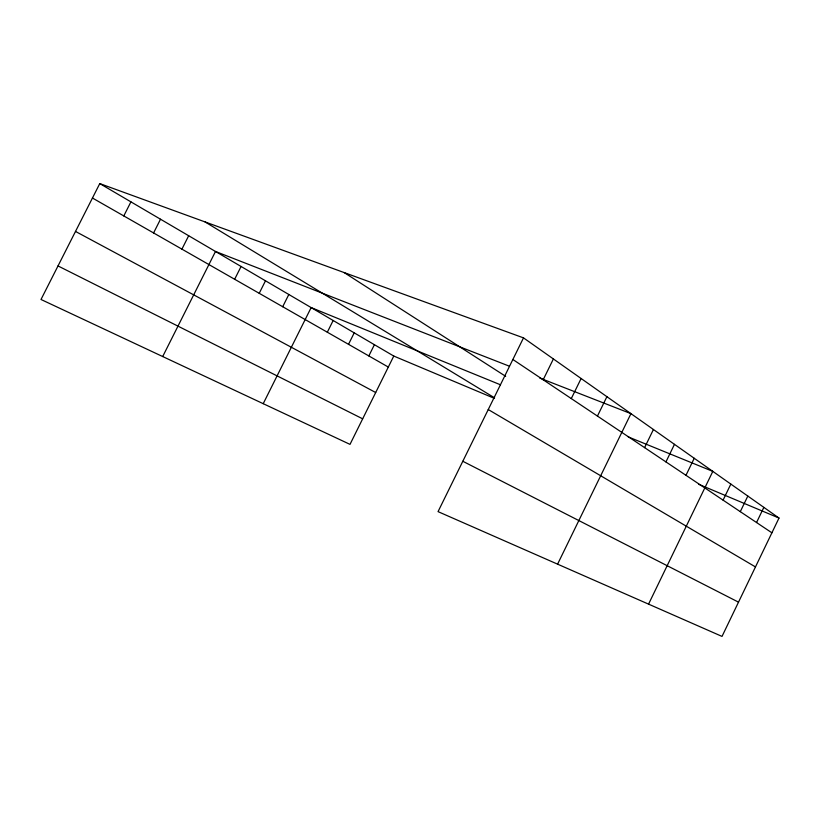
<?xml version="1.0" encoding="UTF-8"?>
<svg xmlns="http://www.w3.org/2000/svg" width="820" height="820" viewBox="0 0 820 820"><rect width="100%" height="100%" fill="white"/><g stroke="black" fill="none" stroke-linecap="round" stroke-linejoin="round"><path stroke-width="1.23" d="M740.296 511.659L747.819 496.069M756.542 522.524L763.851 507.375M523.498 337.871L779 518.055L722.02 636.412L438.044 511.629L523.498 337.871L99.773 183.588L41 299.484L350.007 444.378L393.774 356.054L99.773 183.588M648.558 604.135L712.816 471.377L628.253 436.896M723.086 500.138L730.835 484.087M644.602 447.628L653.427 429.495M665.942 461.906L674.47 444.337M685.971 475.313L694.232 458.277M597.442 416.078L606.902 396.695M557.59 564.16L630.949 413.649L539.745 378.04M543.178 379.773L553.387 358.955M571.294 398.582L581.114 378.502M348.52 344.328L354.219 332.848M368.836 355.931L374.412 344.697M263.22 403.686L311.149 307.582L500.466 384.785M327.323 332.213L333.156 320.497M259.222 293.314L265.485 280.799M282.705 306.731L288.824 294.482M162.698 356.546L215.496 251.473L509.087 366.079M234.653 279.271L241.07 266.469M153.586 232.952L160.515 219.217M181.917 249.147L188.672 235.74M123.799 215.937L130.923 201.853M393.774 356.054L494.286 398.325M698.722 484.292L779 518.055M58.015 265.936L362.665 418.825M462.808 461.27L738.512 602.157M75.501 231.435L375.693 392.534M92.445 198.02L388.311 367.063M488.248 409.539L755.476 566.928M205.061 221.923L494.624 397.874M344.174 272.578L505.673 376.329M512.869 359.488L771.897 532.805"/></g></svg>
